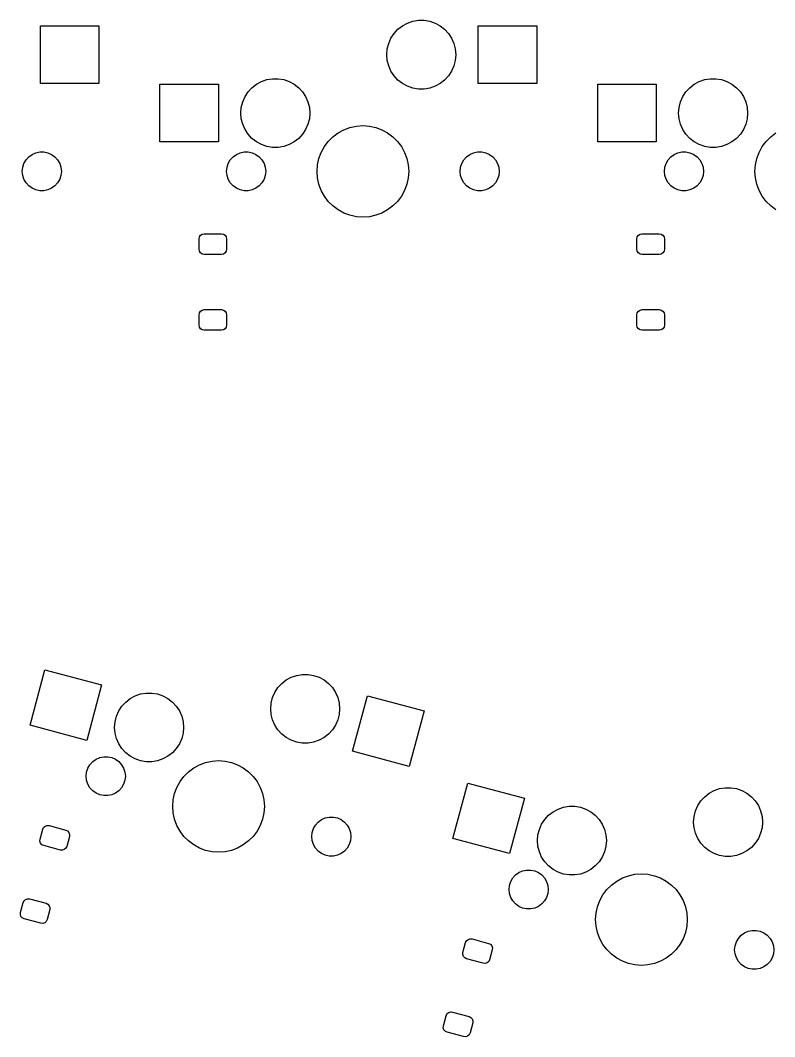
# Model space of a CAD drawing. Extents: x 30 to 256, y -134 to -28.
# Drawn here: x 129.16 to 161.98, y -129.34 to -85.1 of the extents above; entities that cross this region are included whole.
import ezdxf

# ---------------------------------------------------------------- set-up
doc = ezdxf.new("R2010")
doc.units = 0
doc.layers.add('BLACK', color=7, linetype='CONTINUOUS')

msp = doc.modelspace()

# ---------------------------------------------------------------- linework, layer by layer
at = {"layer": 'BLACK', "linetype": 'CONTINUOUS'}
for p, q in [((130.028, -87.845), (130.028, -85.345)), ((130.028, -85.345), (132.577, -85.345)), ((132.577, -85.345), (132.577, -87.845)), ((145.587, -85.4914), (145.782, -85.3392)), ((145.782, -85.3392), (146, -85.2213)), ((146, -85.2213), (146.234, -85.1409)), ((146.234, -85.1409), (146.479, -85.1001)), ((146.479, -85.1001), (146.726, -85.1001)), ((146.726, -85.1001), (146.971, -85.1409)), ((146.971, -85.1409), (147.205, -85.2213)), ((147.205, -85.2213), (147.423, -85.3392)), ((147.423, -85.3392), (147.618, -85.4914)), ((149.077, -87.845), (149.077, -85.345)), ((149.077, -85.345), (151.627, -85.345)), ((151.627, -85.345), (151.627, -87.845)), ((145.283, -85.8811), (145.419, -85.6737)), ((145.419, -85.6737), (145.587, -85.4914)), ((147.618, -85.4914), (147.786, -85.6737)), ((147.786, -85.6737), (147.922, -85.8811)), ((145.123, -86.3481), (145.184, -86.108)), ((145.184, -86.108), (145.283, -85.8811)), ((147.922, -85.8811), (148.021, -86.108)), ((148.021, -86.108), (148.082, -86.3481)), ((145.102, -86.595), (145.123, -86.3481)), ((145.123, -86.8419), (145.102, -86.595)), ((148.082, -86.3481), (148.102, -86.595)), ((148.102, -86.595), (148.082, -86.8419)), ((145.184, -87.082), (145.123, -86.8419)), ((145.283, -87.3089), (145.184, -87.082)), ((148.021, -87.082), (147.922, -87.3089)), ((148.082, -86.8419), (148.021, -87.082)), ((145.419, -87.5163), (145.283, -87.3089)), ((145.587, -87.6986), (145.419, -87.5163)), ((147.786, -87.5163), (147.618, -87.6986)), ((147.922, -87.3089), (147.786, -87.5163)), ((132.577, -87.845), (130.028, -87.845)), ((135.227, -90.385), (135.227, -87.885)), ((135.227, -87.885), (137.778, -87.885)), ((137.778, -87.885), (137.778, -90.385)), ((139.069, -88.2137), (139.237, -88.0314)), ((139.237, -88.0314), (139.432, -87.8792)), ((139.432, -87.8792), (139.65, -87.7613)), ((139.65, -87.7613), (139.884, -87.6809)), ((139.884, -87.6809), (140.129, -87.6401)), ((140.129, -87.6401), (140.376, -87.6401)), ((140.376, -87.6401), (140.621, -87.6809)), ((140.621, -87.6809), (140.855, -87.7613)), ((140.855, -87.7613), (141.073, -87.8792)), ((141.073, -87.8792), (141.268, -88.0314)), ((141.268, -88.0314), (141.436, -88.2137)), ((145.782, -87.8507), (145.587, -87.6986)), ((146, -87.9687), (145.782, -87.8507)), ((146.234, -88.0491), (146, -87.9687)), ((147.205, -87.9687), (146.971, -88.0491)), ((147.423, -87.8507), (147.205, -87.9687)), ((147.618, -87.6986), (147.423, -87.8507)), ((151.627, -87.845), (149.077, -87.845)), ((154.278, -90.385), (154.278, -87.885)), ((154.278, -87.885), (156.827, -87.885)), ((156.827, -87.885), (156.827, -90.385)), ((158.119, -88.2137), (158.287, -88.0314)), ((158.287, -88.0314), (158.482, -87.8792)), ((158.482, -87.8792), (158.7, -87.7613)), ((158.7, -87.7613), (158.934, -87.6809)), ((158.934, -87.6809), (159.179, -87.6401)), ((159.179, -87.6401), (159.426, -87.6401)), ((159.426, -87.6401), (159.671, -87.6809)), ((159.671, -87.6809), (159.905, -87.7613)), ((159.905, -87.7613), (160.123, -87.8792)), ((160.123, -87.8792), (160.318, -88.0314)), ((160.318, -88.0314), (160.486, -88.2137)), ((138.834, -88.648), (138.933, -88.4211)), ((138.933, -88.4211), (139.069, -88.2137)), ((141.436, -88.2137), (141.572, -88.4211)), ((141.572, -88.4211), (141.671, -88.648)), ((146.479, -88.0899), (146.234, -88.0491)), ((146.726, -88.0899), (146.479, -88.0899)), ((146.971, -88.0491), (146.726, -88.0899)), ((157.884, -88.648), (157.983, -88.4211)), ((157.983, -88.4211), (158.119, -88.2137)), ((160.486, -88.2137), (160.622, -88.4211)), ((160.622, -88.4211), (160.721, -88.648)), ((138.752, -89.135), (138.773, -88.8881)), ((138.773, -88.8881), (138.834, -88.648)), ((141.671, -88.648), (141.732, -88.8881)), ((141.732, -88.8881), (141.752, -89.135)), ((157.802, -89.135), (157.823, -88.8881)), ((157.823, -88.8881), (157.884, -88.648)), ((160.721, -88.648), (160.782, -88.8881)), ((160.782, -88.8881), (160.802, -89.135)), ((138.773, -89.3819), (138.752, -89.135)), ((141.752, -89.135), (141.732, -89.3819)), ((157.823, -89.3819), (157.802, -89.135)), ((160.802, -89.135), (160.782, -89.3819)), ((138.834, -89.622), (138.773, -89.3819)), ((138.933, -89.8489), (138.834, -89.622)), ((141.671, -89.622), (141.572, -89.8489)), ((141.732, -89.3819), (141.671, -89.622)), ((143.234, -89.8613), (143.501, -89.7619)), ((143.501, -89.7619), (143.779, -89.7014)), ((143.779, -89.7014), (144.062, -89.6811)), ((144.062, -89.6811), (144.346, -89.7014)), ((144.346, -89.7014), (144.624, -89.7619)), ((144.624, -89.7619), (144.891, -89.8613)), ((157.884, -89.622), (157.823, -89.3819)), ((157.983, -89.8489), (157.884, -89.622)), ((160.721, -89.622), (160.622, -89.8489)), ((160.782, -89.3819), (160.721, -89.622)), ((139.069, -90.0563), (138.933, -89.8489)), ((139.237, -90.2386), (139.069, -90.0563)), ((139.432, -90.3907), (139.237, -90.2386)), ((141.268, -90.2386), (141.073, -90.3907)), ((141.436, -90.0563), (141.268, -90.2386)), ((141.572, -89.8489), (141.436, -90.0563)), ((142.556, -90.3693), (142.757, -90.1681)), ((142.757, -90.1681), (142.985, -89.9976)), ((142.985, -89.9976), (143.234, -89.8613)), ((144.891, -89.8613), (145.14, -89.9976)), ((145.14, -89.9976), (145.368, -90.1681)), ((145.368, -90.1681), (145.569, -90.3693)), ((158.119, -90.0563), (157.983, -89.8489)), ((158.287, -90.2386), (158.119, -90.0563)), ((158.482, -90.3907), (158.287, -90.2386)), ((160.318, -90.2386), (160.123, -90.3907)), ((160.486, -90.0563), (160.318, -90.2386)), ((160.622, -89.8489), (160.486, -90.0563)), ((161.606, -90.3693), (161.807, -90.1681)), ((161.807, -90.1681), (162.035, -89.9976)), ((137.778, -90.385), (135.227, -90.385)), ((139.65, -90.5087), (139.432, -90.3907)), ((139.884, -90.5891), (139.65, -90.5087)), ((140.129, -90.6299), (139.884, -90.5891)), ((140.376, -90.6299), (140.129, -90.6299)), ((140.621, -90.5891), (140.376, -90.6299)), ((140.855, -90.5087), (140.621, -90.5891)), ((141.073, -90.3907), (140.855, -90.5087)), ((142.249, -90.8467), (142.385, -90.597)), ((142.385, -90.597), (142.556, -90.3693)), ((145.569, -90.3693), (145.74, -90.597)), ((145.74, -90.597), (145.876, -90.8467)), ((156.827, -90.385), (154.278, -90.385)), ((158.7, -90.5087), (158.482, -90.3907)), ((158.934, -90.5891), (158.7, -90.5087)), ((159.179, -90.6299), (158.934, -90.5891)), ((159.426, -90.6299), (159.179, -90.6299)), ((159.671, -90.5891), (159.426, -90.6299)), ((159.905, -90.5087), (159.671, -90.5891)), ((160.123, -90.3907), (159.905, -90.5087)), ((161.299, -90.8467), (161.435, -90.597)), ((161.435, -90.597), (161.606, -90.3693)), ((129.404, -91.1749), (129.523, -91.0427)), ((129.523, -91.0427), (129.667, -90.9381)), ((129.667, -90.9381), (129.83, -90.8657)), ((129.83, -90.8657), (130.004, -90.8288)), ((130.004, -90.8288), (130.181, -90.8288)), ((130.181, -90.8288), (130.355, -90.8657)), ((130.355, -90.8657), (130.518, -90.9381)), ((130.518, -90.9381), (130.662, -91.0427)), ((130.662, -91.0427), (130.781, -91.1749)), ((138.294, -91.1749), (138.413, -91.0427)), ((138.413, -91.0427), (138.557, -90.9381)), ((138.557, -90.9381), (138.72, -90.8657)), ((138.72, -90.8657), (138.894, -90.8288)), ((138.894, -90.8288), (139.071, -90.8288)), ((139.071, -90.8288), (139.245, -90.8657)), ((139.245, -90.8657), (139.408, -90.9381)), ((139.408, -90.9381), (139.552, -91.0427)), ((139.552, -91.0427), (139.671, -91.1749)), ((142.089, -91.3912), (142.149, -91.1133)), ((142.149, -91.1133), (142.249, -90.8467)), ((145.876, -90.8467), (145.976, -91.1133)), ((145.976, -91.1133), (146.036, -91.3912)), ((148.454, -91.1749), (148.573, -91.0427)), ((148.573, -91.0427), (148.717, -90.9381)), ((148.717, -90.9381), (148.88, -90.8657)), ((148.88, -90.8657), (149.054, -90.8288)), ((149.054, -90.8288), (149.231, -90.8288)), ((149.231, -90.8288), (149.405, -90.8657)), ((149.405, -90.8657), (149.568, -90.9381)), ((149.568, -90.9381), (149.712, -91.0427)), ((149.712, -91.0427), (149.831, -91.1749)), ((157.344, -91.1749), (157.463, -91.0427)), ((157.463, -91.0427), (157.607, -90.9381)), ((157.607, -90.9381), (157.77, -90.8657)), ((157.77, -90.8657), (157.944, -90.8288)), ((157.944, -90.8288), (158.121, -90.8288)), ((158.121, -90.8288), (158.295, -90.8657)), ((158.295, -90.8657), (158.458, -90.9381)), ((158.458, -90.9381), (158.602, -91.0427)), ((158.602, -91.0427), (158.721, -91.1749)), ((161.139, -91.3912), (161.199, -91.1133)), ((161.199, -91.1133), (161.299, -90.8467)), ((129.242, -91.675), (129.26, -91.4981)), ((129.26, -91.4981), (129.315, -91.3289)), ((129.315, -91.3289), (129.404, -91.1749)), ((130.781, -91.1749), (130.87, -91.3289)), ((130.87, -91.3289), (130.925, -91.4981)), ((130.925, -91.4981), (130.943, -91.675)), ((138.132, -91.675), (138.15, -91.4981)), ((138.15, -91.4981), (138.205, -91.3289)), ((138.205, -91.3289), (138.294, -91.1749)), ((139.671, -91.1749), (139.76, -91.3289)), ((139.76, -91.3289), (139.815, -91.4981)), ((139.815, -91.4981), (139.833, -91.675)), ((142.069, -91.675), (142.089, -91.3912)), ((146.036, -91.3912), (146.056, -91.675)), ((148.292, -91.675), (148.31, -91.4981)), ((148.31, -91.4981), (148.365, -91.3289)), ((148.365, -91.3289), (148.454, -91.1749)), ((149.831, -91.1749), (149.92, -91.3289)), ((149.92, -91.3289), (149.975, -91.4981)), ((149.975, -91.4981), (149.993, -91.675)), ((157.182, -91.675), (157.2, -91.4981)), ((157.2, -91.4981), (157.255, -91.3289)), ((157.255, -91.3289), (157.344, -91.1749)), ((158.721, -91.1749), (158.81, -91.3289)), ((158.81, -91.3289), (158.865, -91.4981)), ((158.865, -91.4981), (158.883, -91.675)), ((161.119, -91.675), (161.139, -91.3912)), ((129.26, -91.8519), (129.242, -91.675)), ((129.315, -92.0211), (129.26, -91.8519)), ((130.925, -91.8519), (130.87, -92.0211)), ((130.943, -91.675), (130.925, -91.8519)), ((138.15, -91.8519), (138.132, -91.675)), ((138.205, -92.0211), (138.15, -91.8519)), ((139.815, -91.8519), (139.76, -92.0211)), ((139.833, -91.675), (139.815, -91.8519)), ((142.089, -91.9588), (142.069, -91.675)), ((142.149, -92.2367), (142.089, -91.9588)), ((146.036, -91.9588), (145.976, -92.2367)), ((146.056, -91.675), (146.036, -91.9588)), ((148.31, -91.8519), (148.292, -91.675)), ((148.365, -92.0211), (148.31, -91.8519)), ((149.975, -91.8519), (149.92, -92.0211)), ((149.993, -91.675), (149.975, -91.8519)), ((157.2, -91.8519), (157.182, -91.675)), ((157.255, -92.0211), (157.2, -91.8519)), ((158.865, -91.8519), (158.81, -92.0211)), ((158.883, -91.675), (158.865, -91.8519)), ((161.139, -91.9588), (161.119, -91.675)), ((161.199, -92.2367), (161.139, -91.9588)), ((129.404, -92.1751), (129.315, -92.0211)), ((129.523, -92.3073), (129.404, -92.1751)), ((129.667, -92.4119), (129.523, -92.3073)), ((129.83, -92.4843), (129.667, -92.4119)), ((130.518, -92.4119), (130.355, -92.4843)), ((130.662, -92.3073), (130.518, -92.4119)), ((130.781, -92.1751), (130.662, -92.3073)), ((130.87, -92.0211), (130.781, -92.1751)), ((138.294, -92.1751), (138.205, -92.0211)), ((138.413, -92.3073), (138.294, -92.1751)), ((138.557, -92.4119), (138.413, -92.3073)), ((138.72, -92.4843), (138.557, -92.4119)), ((139.408, -92.4119), (139.245, -92.4843)), ((139.552, -92.3073), (139.408, -92.4119)), ((139.671, -92.1751), (139.552, -92.3073)), ((139.76, -92.0211), (139.671, -92.1751)), ((142.249, -92.5033), (142.149, -92.2367)), ((145.976, -92.2367), (145.876, -92.5033)), ((148.454, -92.1751), (148.365, -92.0211)), ((148.573, -92.3073), (148.454, -92.1751)), ((148.717, -92.4119), (148.573, -92.3073)), ((148.88, -92.4843), (148.717, -92.4119)), ((149.568, -92.4119), (149.405, -92.4843)), ((149.712, -92.3073), (149.568, -92.4119)), ((149.831, -92.1751), (149.712, -92.3073)), ((149.92, -92.0211), (149.831, -92.1751)), ((157.344, -92.1751), (157.255, -92.0211)), ((157.463, -92.3073), (157.344, -92.1751)), ((157.607, -92.4119), (157.463, -92.3073)), ((157.77, -92.4843), (157.607, -92.4119)), ((158.458, -92.4119), (158.295, -92.4843)), ((158.602, -92.3073), (158.458, -92.4119)), ((158.721, -92.1751), (158.602, -92.3073)), ((158.81, -92.0211), (158.721, -92.1751)), ((161.299, -92.5033), (161.199, -92.2367)), ((130.004, -92.5212), (129.83, -92.4843)), ((130.181, -92.5212), (130.004, -92.5212)), ((130.355, -92.4843), (130.181, -92.5212)), ((138.894, -92.5212), (138.72, -92.4843)), ((139.071, -92.5212), (138.894, -92.5212)), ((139.245, -92.4843), (139.071, -92.5212)), ((142.385, -92.753), (142.249, -92.5033)), ((142.556, -92.9807), (142.385, -92.753)), ((145.74, -92.753), (145.569, -92.9807)), ((145.876, -92.5033), (145.74, -92.753)), ((149.054, -92.5212), (148.88, -92.4843)), ((149.231, -92.5212), (149.054, -92.5212)), ((149.405, -92.4843), (149.231, -92.5212)), ((157.944, -92.5212), (157.77, -92.4843)), ((158.121, -92.5212), (157.944, -92.5212)), ((158.295, -92.4843), (158.121, -92.5212)), ((161.435, -92.753), (161.299, -92.5033)), ((161.606, -92.9807), (161.435, -92.753)), ((142.757, -93.1819), (142.556, -92.9807)), ((142.985, -93.3524), (142.757, -93.1819)), ((145.368, -93.1819), (145.14, -93.3524)), ((145.569, -92.9807), (145.368, -93.1819)), ((161.807, -93.1819), (161.606, -92.9807)), ((162.035, -93.3524), (161.807, -93.1819)), ((143.234, -93.4887), (142.985, -93.3524)), ((143.501, -93.5881), (143.234, -93.4887)), ((143.779, -93.6486), (143.501, -93.5881)), ((144.062, -93.6689), (143.779, -93.6486)), ((144.346, -93.6486), (144.062, -93.6689)), ((144.624, -93.5881), (144.346, -93.6486)), ((144.891, -93.4887), (144.624, -93.5881)), ((145.14, -93.3524), (144.891, -93.4887)), ((136.933, -94.6175), (136.95, -94.5314)), ((136.933, -95.0675), (136.933, -94.6175)), ((136.95, -94.5314), (136.998, -94.4584)), ((136.998, -94.4584), (137.071, -94.4096)), ((137.071, -94.4096), (137.157, -94.3925)), ((137.157, -94.3925), (137.907, -94.3925)), ((137.907, -94.3925), (137.994, -94.4096)), ((137.994, -94.4096), (138.067, -94.4584)), ((138.067, -94.4584), (138.115, -94.5314)), ((138.115, -94.5314), (138.132, -94.6175)), ((138.132, -94.6175), (138.132, -95.0675)), ((155.982, -94.6175), (156, -94.5314)), ((155.982, -95.0675), (155.982, -94.6175)), ((156, -94.5314), (156.048, -94.4584)), ((156.048, -94.4584), (156.121, -94.4096)), ((156.121, -94.4096), (156.207, -94.3925)), ((156.207, -94.3925), (156.957, -94.3925)), ((156.957, -94.3925), (157.044, -94.4096)), ((157.044, -94.4096), (157.117, -94.4584)), ((157.117, -94.4584), (157.165, -94.5314)), ((157.165, -94.5314), (157.183, -94.6175)), ((157.183, -94.6175), (157.183, -95.0675)), ((136.95, -95.1536), (136.933, -95.0675)), ((138.132, -95.0675), (138.115, -95.1536)), ((156, -95.1536), (155.982, -95.0675)), ((157.183, -95.0675), (157.165, -95.1536)), ((136.998, -95.2266), (136.95, -95.1536)), ((137.071, -95.2754), (136.998, -95.2266)), ((137.157, -95.2925), (137.071, -95.2754)), ((137.907, -95.2925), (137.157, -95.2925)), ((137.994, -95.2754), (137.907, -95.2925)), ((138.067, -95.2266), (137.994, -95.2754)), ((138.115, -95.1536), (138.067, -95.2266)), ((156.048, -95.2266), (156, -95.1536)), ((156.121, -95.2754), (156.048, -95.2266)), ((156.207, -95.2925), (156.121, -95.2754)), ((156.957, -95.2925), (156.207, -95.2925)), ((157.044, -95.2754), (156.957, -95.2925)), ((157.117, -95.2266), (157.044, -95.2754)), ((157.165, -95.1536), (157.117, -95.2266)), ((136.95, -97.8314), (136.998, -97.7584)), ((136.998, -97.7584), (137.071, -97.7096)), ((137.071, -97.7096), (137.157, -97.6925)), ((137.157, -97.6925), (137.907, -97.6925)), ((137.907, -97.6925), (137.994, -97.7096)), ((137.994, -97.7096), (138.067, -97.7584)), ((138.067, -97.7584), (138.115, -97.8314)), ((156, -97.8314), (156.048, -97.7584)), ((156.048, -97.7584), (156.121, -97.7096)), ((156.121, -97.7096), (156.207, -97.6925)), ((156.207, -97.6925), (156.957, -97.6925)), ((156.957, -97.6925), (157.044, -97.7096)), ((157.044, -97.7096), (157.117, -97.7584)), ((157.117, -97.7584), (157.165, -97.8314)), ((136.933, -97.9175), (136.95, -97.8314)), ((136.933, -98.3675), (136.933, -97.9175)), ((138.115, -97.8314), (138.132, -97.9175)), ((138.132, -97.9175), (138.132, -98.3675)), ((155.982, -97.9175), (156, -97.8314)), ((155.982, -98.3675), (155.982, -97.9175)), ((157.165, -97.8314), (157.183, -97.9175)), ((157.183, -97.9175), (157.183, -98.3675)), ((136.95, -98.4536), (136.933, -98.3675)), ((136.998, -98.5266), (136.95, -98.4536)), ((137.071, -98.5754), (136.998, -98.5266)), ((137.157, -98.5925), (137.071, -98.5754)), ((137.907, -98.5925), (137.157, -98.5925)), ((137.994, -98.5754), (137.907, -98.5925)), ((138.067, -98.5266), (137.994, -98.5754)), ((138.115, -98.4536), (138.067, -98.5266)), ((138.132, -98.3675), (138.115, -98.4536)), ((156, -98.4536), (155.982, -98.3675)), ((156.048, -98.5266), (156, -98.4536)), ((156.121, -98.5754), (156.048, -98.5266)), ((156.207, -98.5925), (156.121, -98.5754)), ((156.957, -98.5925), (156.207, -98.5925)), ((157.044, -98.5754), (156.957, -98.5925)), ((157.117, -98.5266), (157.044, -98.5754)), ((157.165, -98.4536), (157.117, -98.5266)), ((157.183, -98.3675), (157.165, -98.4536)), ((129.582, -115.784), (130.229, -113.369)), ((130.229, -113.369), (132.692, -114.029)), ((140.73, -113.811), (140.948, -113.693)), ((140.948, -113.693), (141.182, -113.613)), ((141.182, -113.613), (141.426, -113.572)), ((141.426, -113.572), (141.674, -113.572)), ((141.674, -113.572), (141.919, -113.613)), ((141.919, -113.613), (142.153, -113.693)), ((142.153, -113.693), (142.371, -113.811)), ((132.692, -114.029), (132.045, -116.444)), ((140.367, -114.146), (140.534, -113.963)), ((140.534, -113.963), (140.73, -113.811)), ((142.371, -113.811), (142.566, -113.963)), ((142.566, -113.963), (142.734, -114.146)), ((133.939, -114.621), (134.157, -114.503)), ((134.157, -114.503), (134.391, -114.423)), ((134.391, -114.423), (134.635, -114.382)), ((134.635, -114.382), (134.883, -114.382)), ((134.883, -114.382), (135.128, -114.423)), ((135.128, -114.423), (135.362, -114.503)), ((135.362, -114.503), (135.58, -114.621)), ((140.071, -114.82), (140.132, -114.58)), ((140.132, -114.58), (140.231, -114.353)), ((140.231, -114.353), (140.367, -114.146)), ((142.734, -114.146), (142.87, -114.353)), ((142.87, -114.353), (142.969, -114.58)), ((142.969, -114.58), (143.03, -114.82)), ((143.617, -116.915), (144.265, -114.5)), ((144.265, -114.5), (146.728, -115.16)), ((133.44, -115.163), (133.576, -114.956)), ((133.576, -114.956), (133.743, -114.773)), ((133.743, -114.773), (133.939, -114.621)), ((135.58, -114.621), (135.775, -114.773)), ((135.775, -114.773), (135.943, -114.956)), ((135.943, -114.956), (136.079, -115.163)), ((140.05, -115.067), (140.071, -114.82)), ((143.03, -114.82), (143.05, -115.067)), ((133.28, -115.63), (133.341, -115.39)), ((133.341, -115.39), (133.44, -115.163)), ((136.079, -115.163), (136.178, -115.39)), ((136.178, -115.39), (136.239, -115.63)), ((140.071, -115.314), (140.05, -115.067)), ((140.132, -115.554), (140.071, -115.314)), ((143.03, -115.314), (142.969, -115.554)), ((143.05, -115.067), (143.03, -115.314)), ((146.728, -115.16), (146.081, -117.575)), ((132.045, -116.444), (129.582, -115.784)), ((133.259, -115.877), (133.28, -115.63)), ((133.28, -116.124), (133.259, -115.877)), ((136.239, -115.63), (136.259, -115.877)), ((136.259, -115.877), (136.239, -116.124)), ((140.231, -115.781), (140.132, -115.554)), ((140.367, -115.988), (140.231, -115.781)), ((142.87, -115.781), (142.734, -115.988)), ((142.969, -115.554), (142.87, -115.781)), ((133.341, -116.364), (133.28, -116.124)), ((136.239, -116.124), (136.178, -116.364)), ((140.534, -116.17), (140.367, -115.988)), ((140.73, -116.323), (140.534, -116.17)), ((140.948, -116.441), (140.73, -116.323)), ((142.371, -116.323), (142.153, -116.441)), ((142.566, -116.17), (142.371, -116.323)), ((142.734, -115.988), (142.566, -116.17)), ((133.44, -116.591), (133.341, -116.364)), ((133.576, -116.798), (133.44, -116.591)), ((136.079, -116.591), (135.943, -116.798)), ((136.178, -116.364), (136.079, -116.591)), ((141.182, -116.521), (140.948, -116.441)), ((141.426, -116.562), (141.182, -116.521)), ((141.674, -116.562), (141.426, -116.562)), ((141.919, -116.521), (141.674, -116.562)), ((142.153, -116.441), (141.919, -116.521)), ((132.45, -117.265), (132.612, -117.192)), ((132.612, -117.192), (132.786, -117.155)), ((132.786, -117.155), (132.964, -117.155)), ((132.964, -117.155), (133.138, -117.192)), ((133.138, -117.192), (133.301, -117.265)), ((133.743, -116.98), (133.576, -116.798)), ((133.939, -117.133), (133.743, -116.98)), ((134.157, -117.251), (133.939, -117.133)), ((135.58, -117.133), (135.362, -117.251)), ((135.775, -116.98), (135.58, -117.133)), ((135.943, -116.798), (135.775, -116.98)), ((146.081, -117.575), (143.617, -116.915)), ((132.043, -117.825), (132.098, -117.656)), ((132.098, -117.656), (132.187, -117.501)), ((132.187, -117.501), (132.306, -117.369)), ((132.306, -117.369), (132.45, -117.265)), ((133.301, -117.265), (133.445, -117.369)), ((133.445, -117.369), (133.564, -117.501)), ((133.564, -117.501), (133.653, -117.656)), ((133.653, -117.656), (133.707, -117.825)), ((134.391, -117.331), (134.157, -117.251)), ((134.635, -117.372), (134.391, -117.331)), ((134.883, -117.372), (134.635, -117.372)), ((135.128, -117.331), (134.883, -117.372)), ((135.362, -117.251), (135.128, -117.331)), ((136.476, -117.81), (136.704, -117.639)), ((136.704, -117.639), (136.954, -117.503)), ((136.954, -117.503), (137.22, -117.403)), ((137.22, -117.403), (137.498, -117.343)), ((137.498, -117.343), (137.782, -117.323)), ((137.782, -117.323), (138.066, -117.343)), ((138.066, -117.343), (138.344, -117.403)), ((138.344, -117.403), (138.61, -117.503)), ((138.61, -117.503), (138.86, -117.639)), ((138.86, -117.639), (139.088, -117.81)), ((132.024, -118.002), (132.043, -117.825)), ((132.043, -118.179), (132.024, -118.002)), ((133.707, -117.825), (133.726, -118.002)), ((133.726, -118.002), (133.707, -118.179)), ((136.105, -118.238), (136.275, -118.011)), ((136.275, -118.011), (136.476, -117.81)), ((139.088, -117.81), (139.289, -118.011)), ((139.289, -118.011), (139.459, -118.238)), ((132.098, -118.348), (132.043, -118.179)), ((132.187, -118.502), (132.098, -118.348)), ((132.306, -118.634), (132.187, -118.502)), ((133.564, -118.502), (133.445, -118.634)), ((133.653, -118.348), (133.564, -118.502)), ((133.707, -118.179), (133.653, -118.348)), ((135.869, -118.755), (135.968, -118.488)), ((135.968, -118.488), (136.105, -118.238)), ((139.459, -118.238), (139.596, -118.488)), ((139.596, -118.488), (139.695, -118.755)), ((147.983, -120.714), (148.63, -118.299)), ((148.63, -118.299), (151.093, -118.959)), ((159.349, -118.624), (159.583, -118.543)), ((159.583, -118.543), (159.827, -118.503)), ((159.827, -118.503), (160.075, -118.503)), ((160.075, -118.503), (160.319, -118.543)), ((160.319, -118.543), (160.554, -118.624)), ((132.45, -118.739), (132.306, -118.634)), ((132.612, -118.811), (132.45, -118.739)), ((132.786, -118.848), (132.612, -118.811)), ((132.964, -118.848), (132.786, -118.848)), ((133.138, -118.811), (132.964, -118.848)), ((133.301, -118.739), (133.138, -118.811)), ((133.445, -118.634), (133.301, -118.739)), ((135.808, -119.033), (135.869, -118.755)), ((139.695, -118.755), (139.756, -119.033)), ((151.093, -118.959), (150.446, -121.374)), ((158.768, -119.076), (158.935, -118.894)), ((158.935, -118.894), (159.131, -118.742)), ((159.131, -118.742), (159.349, -118.624)), ((160.554, -118.624), (160.772, -118.742)), ((160.772, -118.742), (160.967, -118.894)), ((160.967, -118.894), (161.135, -119.076)), ((135.788, -119.316), (135.808, -119.033)), ((135.808, -119.6), (135.788, -119.316)), ((139.756, -119.033), (139.776, -119.316)), ((139.776, -119.316), (139.756, -119.6)), ((152.34, -119.552), (152.558, -119.434)), ((152.558, -119.434), (152.792, -119.353)), ((152.792, -119.353), (153.036, -119.312)), ((153.036, -119.312), (153.284, -119.312)), ((153.284, -119.312), (153.528, -119.353)), ((153.528, -119.353), (153.763, -119.434)), ((153.763, -119.434), (153.981, -119.552)), ((158.532, -119.51), (158.632, -119.283)), ((158.632, -119.283), (158.768, -119.076)), ((161.135, -119.076), (161.27, -119.283)), ((161.27, -119.283), (161.37, -119.51)), ((135.869, -119.878), (135.808, -119.6)), ((135.968, -120.145), (135.869, -119.878)), ((139.695, -119.878), (139.596, -120.145)), ((139.756, -119.6), (139.695, -119.878)), ((142.264, -119.894), (142.426, -119.822)), ((142.426, -119.822), (142.6, -119.785)), ((142.6, -119.785), (142.778, -119.785)), ((142.778, -119.785), (142.952, -119.822)), ((142.952, -119.822), (143.114, -119.894)), ((151.841, -120.093), (151.976, -119.886)), ((151.976, -119.886), (152.144, -119.704)), ((152.144, -119.704), (152.34, -119.552)), ((153.981, -119.552), (154.176, -119.704)), ((154.176, -119.704), (154.344, -119.886)), ((154.344, -119.886), (154.479, -120.093)), ((158.451, -119.997), (158.472, -119.751)), ((158.472, -119.751), (158.532, -119.51)), ((161.37, -119.51), (161.431, -119.751)), ((161.431, -119.751), (161.451, -119.997)), ((130.017, -120.748), (130.133, -120.313)), ((130.133, -120.313), (130.172, -120.235)), ((130.172, -120.235), (130.238, -120.177)), ((130.238, -120.177), (130.321, -120.148)), ((130.321, -120.148), (130.409, -120.154)), ((130.409, -120.154), (131.133, -120.348)), ((136.105, -120.394), (135.968, -120.145)), ((139.596, -120.145), (139.459, -120.394)), ((141.857, -120.454), (141.912, -120.285)), ((141.912, -120.285), (142.001, -120.131)), ((142.001, -120.131), (142.12, -119.999)), ((142.12, -119.999), (142.264, -119.894)), ((143.114, -119.894), (143.258, -119.999)), ((143.258, -119.999), (143.377, -120.131)), ((143.377, -120.131), (143.466, -120.285)), ((143.466, -120.285), (143.521, -120.454)), ((151.681, -120.56), (151.741, -120.32)), ((151.741, -120.32), (151.841, -120.093)), ((154.479, -120.093), (154.579, -120.32)), ((154.579, -120.32), (154.64, -120.56)), ((158.472, -120.244), (158.451, -119.997)), ((158.532, -120.484), (158.472, -120.244)), ((161.431, -120.244), (161.37, -120.484)), ((161.451, -119.997), (161.431, -120.244)), ((130.011, -120.836), (130.017, -120.748)), ((131.133, -120.348), (131.212, -120.387)), ((131.293, -120.624), (131.176, -121.059)), ((131.212, -120.387), (131.27, -120.453)), ((131.27, -120.453), (131.298, -120.536)), ((131.298, -120.536), (131.293, -120.624)), ((136.275, -120.622), (136.105, -120.394)), ((136.476, -120.823), (136.275, -120.622)), ((139.289, -120.622), (139.088, -120.823)), ((139.459, -120.394), (139.289, -120.622)), ((141.838, -120.631), (141.857, -120.454)), ((141.857, -120.808), (141.838, -120.631)), ((143.521, -120.454), (143.54, -120.631)), ((143.54, -120.631), (143.521, -120.808)), ((150.446, -121.374), (147.983, -120.714)), ((151.66, -120.807), (151.681, -120.56)), ((154.64, -120.56), (154.66, -120.807)), ((158.632, -120.711), (158.532, -120.484)), ((158.768, -120.919), (158.632, -120.711)), ((161.27, -120.711), (161.135, -120.919)), ((161.37, -120.484), (161.27, -120.711)), ((130.039, -120.919), (130.011, -120.836)), ((130.097, -120.985), (130.039, -120.919)), ((130.176, -121.023), (130.097, -120.985)), ((130.901, -121.218), (130.176, -121.023)), ((130.988, -121.223), (130.901, -121.218)), ((131.071, -121.195), (130.988, -121.223)), ((131.137, -121.137), (131.071, -121.195)), ((131.176, -121.059), (131.137, -121.137)), ((136.704, -120.994), (136.476, -120.823)), ((136.954, -121.13), (136.704, -120.994)), ((137.22, -121.23), (136.954, -121.13)), ((138.61, -121.13), (138.344, -121.23)), ((138.86, -120.994), (138.61, -121.13)), ((139.088, -120.823), (138.86, -120.994)), ((141.912, -120.977), (141.857, -120.808)), ((142.001, -121.131), (141.912, -120.977)), ((142.12, -121.264), (142.001, -121.131)), ((143.377, -121.131), (143.258, -121.264)), ((143.466, -120.977), (143.377, -121.131)), ((143.521, -120.808), (143.466, -120.977)), ((151.681, -121.054), (151.66, -120.807)), ((151.741, -121.294), (151.681, -121.054)), ((154.64, -121.054), (154.579, -121.294)), ((154.66, -120.807), (154.64, -121.054)), ((158.935, -121.101), (158.768, -120.919)), ((159.131, -121.253), (158.935, -121.101)), ((160.967, -121.101), (160.772, -121.253)), ((161.135, -120.919), (160.967, -121.101)), ((137.498, -121.29), (137.22, -121.23)), ((137.782, -121.31), (137.498, -121.29)), ((138.066, -121.29), (137.782, -121.31)), ((138.344, -121.23), (138.066, -121.29)), ((142.264, -121.368), (142.12, -121.264)), ((142.426, -121.44), (142.264, -121.368)), ((142.6, -121.477), (142.426, -121.44)), ((142.778, -121.477), (142.6, -121.477)), ((142.952, -121.44), (142.778, -121.477)), ((143.114, -121.368), (142.952, -121.44)), ((143.258, -121.264), (143.114, -121.368)), ((151.841, -121.521), (151.741, -121.294)), ((151.976, -121.729), (151.841, -121.521)), ((154.479, -121.521), (154.344, -121.729)), ((154.579, -121.294), (154.479, -121.521)), ((159.349, -121.371), (159.131, -121.253)), ((159.583, -121.452), (159.349, -121.371)), ((159.827, -121.492), (159.583, -121.452)), ((160.075, -121.492), (159.827, -121.492)), ((160.319, -121.452), (160.075, -121.492)), ((160.554, -121.371), (160.319, -121.452)), ((160.772, -121.253), (160.554, -121.371)), ((151.013, -122.123), (151.187, -122.086)), ((151.187, -122.086), (151.365, -122.086)), ((151.365, -122.086), (151.539, -122.123)), ((152.144, -121.911), (151.976, -121.729)), ((152.34, -122.063), (152.144, -121.911)), ((152.558, -122.181), (152.34, -122.063)), ((153.981, -122.063), (153.763, -122.181)), ((154.176, -121.911), (153.981, -122.063)), ((154.344, -121.729), (154.176, -121.911)), ((150.499, -122.586), (150.588, -122.432)), ((150.588, -122.432), (150.707, -122.3)), ((150.707, -122.3), (150.851, -122.195)), ((150.851, -122.195), (151.013, -122.123)), ((151.539, -122.123), (151.702, -122.195)), ((151.702, -122.195), (151.845, -122.3)), ((151.845, -122.3), (151.964, -122.432)), ((151.964, -122.432), (152.053, -122.586)), ((152.792, -122.261), (152.558, -122.181)), ((153.036, -122.302), (152.792, -122.261)), ((153.284, -122.302), (153.036, -122.302)), ((153.528, -122.261), (153.284, -122.302)), ((153.763, -122.181), (153.528, -122.261)), ((155.105, -122.57), (155.355, -122.433)), ((155.355, -122.433), (155.621, -122.334)), ((155.621, -122.334), (155.899, -122.273)), ((155.899, -122.273), (156.183, -122.253)), ((156.183, -122.253), (156.467, -122.273)), ((156.467, -122.273), (156.745, -122.334)), ((156.745, -122.334), (157.011, -122.433)), ((157.011, -122.433), (157.261, -122.57)), ((150.425, -122.932), (150.444, -122.755)), ((150.444, -123.109), (150.425, -122.932)), ((150.444, -122.755), (150.499, -122.586)), ((152.053, -122.586), (152.108, -122.755)), ((152.108, -122.755), (152.127, -122.932)), ((152.127, -122.932), (152.108, -123.109)), ((154.506, -123.169), (154.676, -122.941)), ((154.676, -122.941), (154.877, -122.74)), ((154.877, -122.74), (155.105, -122.57)), ((157.261, -122.57), (157.489, -122.74)), ((157.489, -122.74), (157.69, -122.941)), ((157.69, -122.941), (157.86, -123.169)), ((129.279, -123.501), (129.318, -123.422)), ((129.318, -123.422), (129.384, -123.364)), ((129.384, -123.364), (129.467, -123.336)), ((129.467, -123.336), (129.555, -123.342)), ((129.555, -123.342), (130.279, -123.536)), ((150.499, -123.278), (150.444, -123.109)), ((150.588, -123.432), (150.499, -123.278)), ((150.707, -123.564), (150.588, -123.432)), ((151.964, -123.432), (151.845, -123.564)), ((152.053, -123.278), (151.964, -123.432)), ((152.108, -123.109), (152.053, -123.278)), ((154.27, -123.685), (154.369, -123.419)), ((154.369, -123.419), (154.506, -123.169)), ((157.86, -123.169), (157.997, -123.419)), ((157.997, -123.419), (158.096, -123.685)), ((129.163, -123.935), (129.279, -123.501)), ((130.279, -123.536), (130.358, -123.575)), ((130.438, -123.811), (130.322, -124.246)), ((130.358, -123.575), (130.416, -123.641)), ((130.416, -123.641), (130.444, -123.724)), ((130.444, -123.724), (130.438, -123.811)), ((150.851, -123.669), (150.707, -123.564)), ((151.013, -123.741), (150.851, -123.669)), ((151.187, -123.778), (151.013, -123.741)), ((151.365, -123.778), (151.187, -123.778)), ((151.539, -123.741), (151.365, -123.778)), ((151.702, -123.669), (151.539, -123.741)), ((151.845, -123.564), (151.702, -123.669)), ((154.209, -123.963), (154.27, -123.685)), ((158.096, -123.685), (158.157, -123.963)), ((129.157, -124.023), (129.163, -123.935)), ((129.185, -124.106), (129.157, -124.023)), ((129.243, -124.172), (129.185, -124.106)), ((129.322, -124.211), (129.243, -124.172)), ((130.046, -124.405), (129.322, -124.211)), ((130.322, -124.246), (130.283, -124.325)), ((154.189, -124.247), (154.209, -123.963)), ((154.209, -124.531), (154.189, -124.247)), ((158.157, -123.963), (158.177, -124.247)), ((158.177, -124.247), (158.157, -124.531)), ((130.134, -124.411), (130.046, -124.405)), ((130.217, -124.383), (130.134, -124.411)), ((130.283, -124.325), (130.217, -124.383)), ((154.27, -124.809), (154.209, -124.531)), ((158.157, -124.531), (158.096, -124.809)), ((160.664, -124.825), (160.827, -124.752)), ((160.827, -124.752), (161.001, -124.715)), ((161.001, -124.715), (161.179, -124.715)), ((161.179, -124.715), (161.353, -124.752)), ((161.353, -124.752), (161.515, -124.825)), ((148.534, -125.244), (148.573, -125.165)), ((148.573, -125.165), (148.639, -125.107)), ((148.639, -125.107), (148.722, -125.079)), ((148.722, -125.079), (148.81, -125.085)), ((148.81, -125.085), (149.534, -125.279)), ((154.369, -125.075), (154.27, -124.809)), ((154.506, -125.325), (154.369, -125.075)), ((157.997, -125.075), (157.86, -125.325)), ((158.096, -124.809), (157.997, -125.075)), ((160.313, -125.216), (160.401, -125.062)), ((160.401, -125.062), (160.521, -124.929)), ((160.521, -124.929), (160.664, -124.825)), ((161.515, -124.825), (161.659, -124.929)), ((161.659, -124.929), (161.778, -125.062)), ((161.778, -125.062), (161.867, -125.216)), ((148.418, -125.678), (148.534, -125.244)), ((149.534, -125.279), (149.613, -125.318)), ((149.693, -125.554), (149.577, -125.989)), ((149.613, -125.318), (149.671, -125.384)), ((149.671, -125.384), (149.699, -125.467)), ((149.699, -125.467), (149.693, -125.554)), ((154.676, -125.553), (154.506, -125.325)), ((154.877, -125.754), (154.676, -125.553)), ((157.69, -125.553), (157.489, -125.754)), ((157.86, -125.325), (157.69, -125.553)), ((160.239, -125.562), (160.258, -125.385)), ((160.258, -125.739), (160.239, -125.562)), ((160.258, -125.385), (160.313, -125.216)), ((161.867, -125.216), (161.922, -125.385)), ((161.922, -125.385), (161.941, -125.562)), ((161.941, -125.562), (161.922, -125.739)), ((148.412, -125.766), (148.418, -125.678)), ((148.44, -125.849), (148.412, -125.766)), ((148.498, -125.915), (148.44, -125.849)), ((148.577, -125.954), (148.498, -125.915)), ((149.301, -126.148), (148.577, -125.954)), ((149.538, -126.068), (149.472, -126.126)), ((149.577, -125.989), (149.538, -126.068)), ((155.105, -125.924), (154.877, -125.754)), ((155.355, -126.061), (155.105, -125.924)), ((155.621, -126.16), (155.355, -126.061)), ((157.011, -126.061), (156.745, -126.16)), ((157.261, -125.924), (157.011, -126.061)), ((157.489, -125.754), (157.261, -125.924)), ((160.313, -125.908), (160.258, -125.739)), ((160.401, -126.062), (160.313, -125.908)), ((160.521, -126.194), (160.401, -126.062)), ((161.778, -126.062), (161.659, -126.194)), ((161.867, -125.908), (161.778, -126.062)), ((161.922, -125.739), (161.867, -125.908)), ((149.389, -126.154), (149.301, -126.148)), ((149.472, -126.126), (149.389, -126.154)), ((155.899, -126.221), (155.621, -126.16)), ((156.183, -126.241), (155.899, -126.221)), ((156.467, -126.221), (156.183, -126.241)), ((156.745, -126.16), (156.467, -126.221)), ((160.664, -126.299), (160.521, -126.194)), ((160.827, -126.371), (160.664, -126.299)), ((161.001, -126.408), (160.827, -126.371)), ((161.179, -126.408), (161.001, -126.408)), ((161.353, -126.371), (161.179, -126.408)), ((161.515, -126.299), (161.353, -126.371)), ((161.659, -126.194), (161.515, -126.299)), ((147.719, -128.353), (147.785, -128.295)), ((147.785, -128.295), (147.868, -128.266)), ((147.868, -128.266), (147.956, -128.272)), ((147.956, -128.272), (148.68, -128.466)), ((147.564, -128.866), (147.68, -128.431)), ((147.68, -128.431), (147.719, -128.353)), ((148.68, -128.466), (148.759, -128.505)), ((148.759, -128.505), (148.817, -128.571)), ((148.817, -128.571), (148.845, -128.654)), ((148.845, -128.654), (148.839, -128.742)), ((147.558, -128.954), (147.564, -128.866)), ((147.586, -129.037), (147.558, -128.954)), ((147.644, -129.103), (147.586, -129.037)), ((147.723, -129.142), (147.644, -129.103)), ((148.447, -129.336), (147.723, -129.142)), ((148.723, -129.177), (148.684, -129.255)), ((148.839, -128.742), (148.723, -129.177)), ((148.535, -129.341), (148.447, -129.336)), ((148.618, -129.313), (148.535, -129.341)), ((148.684, -129.255), (148.618, -129.313))]:
    msp.add_line(p, q, dxfattribs=at)

doc.saveas('drawing.dxf')
